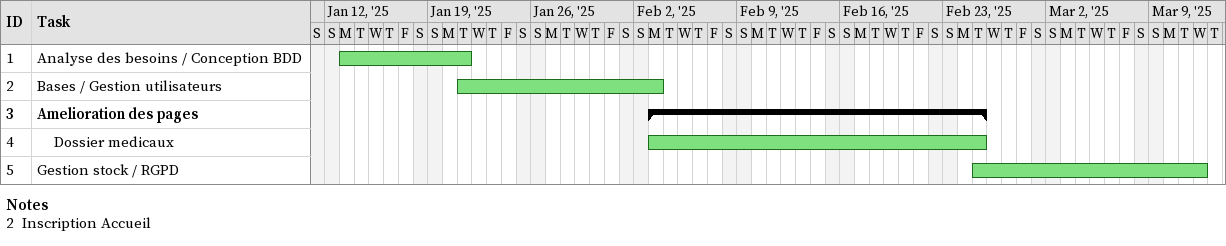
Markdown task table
| ID | Level | Task | Start | Finish |
|---|---|---|---|---|
| 1 | 1 | Analyse des besoins / Conception BDD | 2025-01-13 | 2025-01-21 |
| 2 | 1 | Bases / Gestion utilisateurs | 2025-01-21 | 2025-02-03 |
| 3 | 1 | **Amelioration des pages** | 2025-02-03 | 2025-02-25 |
| 4 | 2 | Dossier medicaux | 2025-02-03 | 2025-02-25 |
| 5 | 1 | Gestion stock / RGPD | 2025-02-25 | 2025-03-12 |

Notes
- 2: Inscription Accueil
